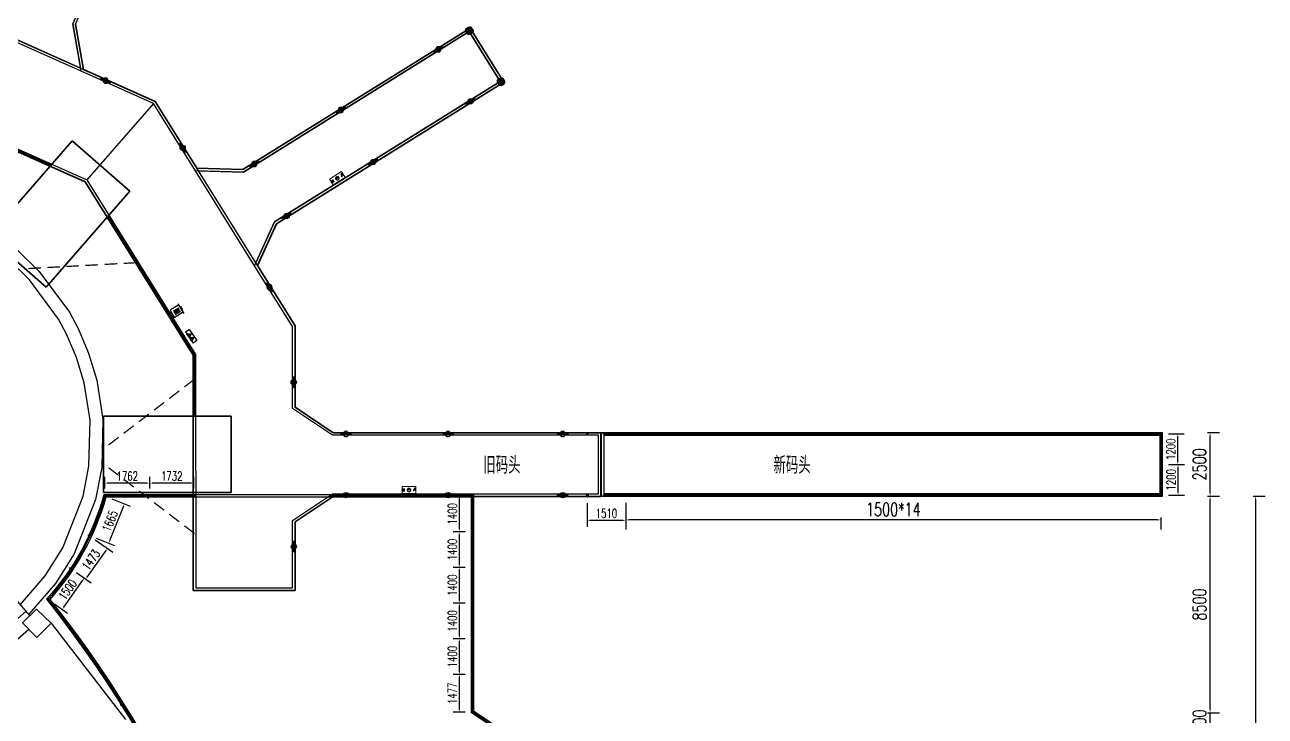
# Model space of a CAD drawing. Extents: x -89702 to 926017, y -610001 to -56924.
# Drawn here: x 506317 to 554980, y -111341 to -84223 of the extents above; entities that cross this region are included whole.
import ezdxf

# ---------------------------------------------------------------- set-up
doc = ezdxf.new("R2010")
doc.units = 0
doc.header["$LTSCALE"] = 10
doc.header["$MEASUREMENT"] = 0
doc.linetypes.add('ACAD_ISO03W100', pattern=[30, 12, -18])
doc.linetypes.add('CENTER', pattern=[2, 1.25, -0.25, 0.25, -0.25])
for name, color, linetype in [('BJ02', 2, 'Continuous'), ('BJ06', 5, 'Continuous'), ('C00-00-00', 7, 'Continuous'), ('L-TEXT文字标注', 7, 'Continuous'), ('PUB_TEXT', 7, 'Continuous'), ('W-PLASTIC_RAILINGS塑木栏杆', 6, 'Continuous'), ('W-STEEL_FRAME钢架', 3, 'Continuous'), ('码头', 7, 'Continuous')]:
    doc.layers.add(name, color=color, linetype=linetype)
for name, color, linetype, lineweight in [('护舷', 40, 'Continuous', 15), ('护角', 8, 'Continuous', 9), ('文字标注', 7, 'Continuous', 18)]:
    doc.layers.add(name, color=color, linetype=linetype, lineweight=lineweight)
doc.styles.get("Standard").update_dxf_attribs({"font": 'gbenor.shx', "bigfont": 'gbcbig.shx'})
doc.styles.add('STANDARD_T3', font='simplex.shx', dxfattribs={"width": 0.7, "bigfont": 'gbcbig.shx'})
doc.linetypes.add('245', pattern='A,1e-05,-0.05,[133,bjxx.shx,S=0.05,R=0,X=-0.05,Y=0],-0.05,0.45,[135,bjxx.shx,S=0.05,R=0,X=0,Y=0],0.45', length=1.00001)
doc.linetypes.add('60003', pattern='A,1e-05,[136,bjxx.shx,S=0.075,R=0,X=-1e-05,Y=0],0.15', length=0.15001)
doc.dimstyles.new('W&&100', dxfattribs={"dimtxt": 350, "dimasz": 100, "dimexe": 250, "dimexo": 300, "dimgap": 100, "dimtad": 1, "dimdec": 0, "dimzin": 0, "dimdsep": 46, "dimtxsty": 'STANDARD_T3', "dimcen": 0.09, "dimclrd": 1, "dimclre": 1, "dimclrt": 7, "dimazin": 2, "dimtfac": 1, "dimtdec": 0, "dimtix": 1, "dimtmove": 2, "dimatfit": 3, "dimfxl": 0, "dimtolj": 1, "dimtzin": 0, "dimarcsym": 0})
doc.dimstyles.new('W&&150', dxfattribs={"dimtxt": 525, "dimasz": 150, "dimexe": 375, "dimexo": 450, "dimgap": 150, "dimtad": 1, "dimdec": 0, "dimzin": 0, "dimdsep": 46, "dimtxsty": 'STANDARD_T3', "dimcen": 0.09, "dimclrd": 1, "dimclre": 1, "dimclrt": 7, "dimazin": 2, "dimtfac": 1, "dimtdec": 0, "dimtix": 1, "dimtmove": 2, "dimatfit": 3, "dimfxl": 0, "dimtolj": 1, "dimtzin": 0, "dimarcsym": 0})

# ---------------------------------------------------------------- blocks, each defined once
blk = doc.blocks.new('*D1820')
at = {"layer": 'Defpoints', "color": 0, "transparency": 16777216}
for p in [(550744, -100212), (552818, -100212), (550744, -102712)]:
    blk.add_point(p, dxfattribs=at)
at = {"layer": 'L-TEXT文字标注', "color": 1, "lineweight": -2, "transparency": 16777216}
for p, q in [((552718, -100212), (553193, -100212)), ((552818, -102562), (552818, -100362)), ((552718, -102712), (553193, -102712))]:
    blk.add_line(p, q, dxfattribs=at)
at = {"layer": 'L-TEXT文字标注', "color": 1, "transparency": 16777216}
for points in [[(552793, -100362), (552843, -100362), (552818, -100212)], [(552793, -102562), (552843, -102562), (552818, -102712)]]:
    blk.add_solid(points, dxfattribs=at)
at = {"layer": 'L-TEXT文字标注', "color": 7, "transparency": 16777216, "insert": (552406, -101462), "char_height": 525, "attachment_point": 5, "rotation": 90, "style": 'STANDARD_T3'}
blk.add_mtext('\\A1;2500', dxfattribs=at)
blk = doc.blocks.new('*D1828')
at = {"layer": 'Defpoints', "color": 0, "transparency": 16777216}
for p in [(523947, -111211), (552818, -111211), (550945, -112211)]:
    blk.add_point(p, dxfattribs=at)
at = {"layer": 'L-TEXT文字标注', "color": 1, "lineweight": -2, "transparency": 16777216}
for p, q in [((552818, -111061), (552818, -110911)), ((552718, -111211), (553193, -111211)), ((552818, -112211), (552818, -111211)), ((552718, -112211), (553193, -112211)), ((552818, -112361), (552818, -112511))]:
    blk.add_line(p, q, dxfattribs=at)
at = {"layer": 'L-TEXT文字标注', "color": 1, "transparency": 16777216}
for points in [[(552793, -111061), (552843, -111061), (552818, -111211)], [(552793, -112361), (552843, -112361), (552818, -112211)]]:
    blk.add_solid(points, dxfattribs=at)
at = {"layer": 'L-TEXT文字标注', "color": 7, "transparency": 16777216, "insert": (552406, -111711), "char_height": 525, "attachment_point": 5, "rotation": 90, "style": 'STANDARD_T3'}
blk.add_mtext('\\A1;1000', dxfattribs=at)
blk = doc.blocks.new('*D1819')
at = {"layer": 'Defpoints', "color": 0, "transparency": 16777216}
for p in [(523947, -102712), (552818, -102712), (523947, -111211)]:
    blk.add_point(p, dxfattribs=at)
at = {"layer": 'L-TEXT文字标注', "color": 1, "lineweight": -2, "transparency": 16777216}
for p, q in [((552718, -102712), (553193, -102712)), ((552818, -111061), (552818, -102862)), ((552718, -111211), (553193, -111211))]:
    blk.add_line(p, q, dxfattribs=at)
at = {"layer": 'L-TEXT文字标注', "color": 1, "transparency": 16777216}
for points in [[(552793, -102862), (552843, -102862), (552818, -102712)], [(552793, -111061), (552843, -111061), (552818, -111211)]]:
    blk.add_solid(points, dxfattribs=at)
at = {"layer": 'L-TEXT文字标注', "color": 7, "transparency": 16777216, "insert": (552406, -106961), "char_height": 525, "attachment_point": 5, "rotation": 90, "style": 'STANDARD_T3'}
blk.add_mtext('\\A1;8500', dxfattribs=at)
blk = doc.blocks.new('*D1813')
at = {"layer": 'Defpoints', "color": 0, "transparency": 16777216}
for p in [(553318, -102712), (553318, -130711), (554605, -130711)]:
    blk.add_point(p, dxfattribs=at)
at = {"layer": 'L-TEXT文字标注', "color": 1, "lineweight": -2, "transparency": 16777216}
for p, q in [((554505, -102712), (554980, -102712)), ((554605, -102862), (554605, -130561)), ((554505, -130711), (554980, -130711))]:
    blk.add_line(p, q, dxfattribs=at)
at = {"layer": 'L-TEXT文字标注', "color": 1, "transparency": 16777216}
for points in [[(554580, -102862), (554630, -102862), (554605, -102712)], [(554580, -130561), (554630, -130561), (554605, -130711)]]:
    blk.add_solid(points, dxfattribs=at)
at = {"layer": 'L-TEXT文字标注', "color": 7, "transparency": 16777216, "insert": (554192, -116711), "char_height": 525, "attachment_point": 5, "rotation": 90, "style": 'STANDARD_T3'}
blk.add_mtext('\\A1;28000', dxfattribs=at)
blk = doc.blocks.new('*U1964')
at = {"layer": 'W-PLASTIC_RAILINGS塑木栏杆'}
blk.add_circle((0, 0), 25, dxfattribs=at)
blk = doc.blocks.new('*U1965')
at = {"layer": 'W-PLASTIC_RAILINGS塑木栏杆', "color": 0, "linetype": 'ByBlock', "lineweight": -2, "transparency": 16777216}
for p in [(0, 0), (1500, 0), (3000, 0), (4500, 0), (6000, 0), (7500, 0), (9000, 0), (10500, 0), (12000, 0), (13500, 0), (15000, 0), (16500, 0), (18000, 0), (19500, 0), (21000, 0), (22500, 0)]:
    blk.add_blockref('*U1964', p, dxfattribs=at)
blk = doc.blocks.new('*U1967')
at = {"layer": 'W-PLASTIC_RAILINGS塑木栏杆'}
blk.add_circle((0, 0), 25, dxfattribs=at)
blk = doc.blocks.new('*U1966')
at = {"layer": 'W-PLASTIC_RAILINGS塑木栏杆', "color": 0, "linetype": 'ByBlock', "lineweight": -2, "transparency": 16777216}
for p in [(0, 0), (1500, 0), (3000, 0), (4500, 0), (6000, 0), (7500, 0), (9000, 0), (10500, 0), (12000, 0), (13500, 0), (15000, 0), (16500, 0), (18000, 0), (19500, 0), (21000, 0), (22500, 0)]:
    blk.add_blockref('*U1967', p, dxfattribs=at)
blk = doc.blocks.new('*U1976')
at = {"layer": 'W-PLASTIC_RAILINGS塑木栏杆'}
blk.add_circle((0, 0), 25, dxfattribs=at)
blk = doc.blocks.new('*U1977')
at = {"layer": 'W-PLASTIC_RAILINGS塑木栏杆', "color": 0, "linetype": 'ByBlock', "lineweight": -2, "transparency": 16777216}
for p, rotation in [((507564, -107190), 127.1734758277843), ((508452, -108399), 125.3447273827538), ((509300, -109636), 123.5159789377235), ((510108, -110900), 121.6872304926932), ((510875, -112189), 119.8584820476627), ((511601, -113501), 118.0297336026324), ((512285, -114836), 116.2009851576024), ((512925, -116192), 114.3722367125723), ((513523, -117568), 112.5434882675418), ((514075, -118963), 110.7147398225113), ((514584, -120374), 108.8859913774808), ((515046, -121801), 107.0572429324505), ((515463, -123242), 105.2284944874203), ((515834, -124695), 103.3997460423904), ((516158, -126159), 101.5709975973603), ((516436, -127633), 99.7422491523302), ((516666, -129116), 97.91350070730006), ((516849, -130604), 96.08475226226976)]:
    blk.add_blockref('*U1976', p, dxfattribs=dict(at, rotation=rotation))
blk = doc.blocks.new('*D2131')
at = {"layer": 'Defpoints', "color": 0, "transparency": 16777216}
for p in [(523368, -109704), (523890, -109704), (523887, -111181)]:
    blk.add_point(p, dxfattribs=at)
at = {"layer": '文字标注', "color": 1, "lineweight": -2, "transparency": 16777216}
for p, q in [((523590, -109704), (523118, -109704)), ((523368, -111081), (523368, -109804)), ((523587, -111181), (523118, -111181))]:
    blk.add_line(p, q, dxfattribs=at)
at = {"layer": '文字标注', "color": 1, "transparency": 16777216}
for points in [[(523351, -109804), (523385, -109804), (523368, -109704)], [(523351, -111081), (523385, -111081), (523368, -111181)]]:
    blk.add_solid(points, dxfattribs=at)
at = {"layer": '文字标注', "color": 7, "transparency": 16777216, "insert": (523093, -110443), "char_height": 350, "attachment_point": 5, "rotation": 90, "style": 'STANDARD_T3'}
blk.add_mtext('\\A1;1477', dxfattribs=at)
blk = doc.blocks.new('*D2132')
at = {"layer": 'Defpoints', "color": 0, "transparency": 16777216}
for p in [(523368, -108304), (523890, -108304), (523890, -109704)]:
    blk.add_point(p, dxfattribs=at)
at = {"layer": '文字标注', "color": 1, "lineweight": -2, "transparency": 16777216}
for p, q in [((523590, -108304), (523118, -108304)), ((523368, -109604), (523368, -108404)), ((523590, -109704), (523118, -109704))]:
    blk.add_line(p, q, dxfattribs=at)
at = {"layer": '文字标注', "color": 1, "transparency": 16777216}
for points in [[(523351, -108404), (523385, -108404), (523368, -108304)], [(523351, -109604), (523385, -109604), (523368, -109704)]]:
    blk.add_solid(points, dxfattribs=at)
at = {"layer": '文字标注', "color": 7, "transparency": 16777216, "insert": (523093, -109004), "char_height": 350, "attachment_point": 5, "rotation": 90, "style": 'STANDARD_T3'}
blk.add_mtext('\\A1;1400', dxfattribs=at)
blk = doc.blocks.new('*D2133')
at = {"layer": 'Defpoints', "color": 0, "transparency": 16777216}
for p in [(523368, -106904), (523890, -106904), (523890, -108304)]:
    blk.add_point(p, dxfattribs=at)
at = {"layer": '文字标注', "color": 1, "lineweight": -2, "transparency": 16777216}
for p, q in [((523590, -106904), (523118, -106904)), ((523368, -108204), (523368, -107004)), ((523590, -108304), (523118, -108304))]:
    blk.add_line(p, q, dxfattribs=at)
at = {"layer": '文字标注', "color": 1, "transparency": 16777216}
for points in [[(523351, -107004), (523385, -107004), (523368, -106904)], [(523351, -108204), (523385, -108204), (523368, -108304)]]:
    blk.add_solid(points, dxfattribs=at)
at = {"layer": '文字标注', "color": 7, "transparency": 16777216, "insert": (523093, -107604), "char_height": 350, "attachment_point": 5, "rotation": 90, "style": 'STANDARD_T3'}
blk.add_mtext('\\A1;1400', dxfattribs=at)
blk = doc.blocks.new('*D2134')
at = {"layer": 'Defpoints', "color": 0, "transparency": 16777216}
for p in [(523368, -105504), (523890, -105504), (523890, -106904)]:
    blk.add_point(p, dxfattribs=at)
at = {"layer": '文字标注', "color": 1, "lineweight": -2, "transparency": 16777216}
for p, q in [((523590, -105504), (523118, -105504)), ((523368, -106804), (523368, -105604)), ((523590, -106904), (523118, -106904))]:
    blk.add_line(p, q, dxfattribs=at)
at = {"layer": '文字标注', "color": 1, "transparency": 16777216}
for points in [[(523351, -105604), (523385, -105604), (523368, -105504)], [(523351, -106804), (523385, -106804), (523368, -106904)]]:
    blk.add_solid(points, dxfattribs=at)
at = {"layer": '文字标注', "color": 7, "transparency": 16777216, "insert": (523093, -106204), "char_height": 350, "attachment_point": 5, "rotation": 90, "style": 'STANDARD_T3'}
blk.add_mtext('\\A1;1400', dxfattribs=at)
blk = doc.blocks.new('*D2135')
at = {"layer": 'Defpoints', "color": 0, "transparency": 16777216}
for p in [(523368, -104104), (523890, -104104), (523890, -105504)]:
    blk.add_point(p, dxfattribs=at)
at = {"layer": '文字标注', "color": 1, "lineweight": -2, "transparency": 16777216}
for p, q in [((523590, -104104), (523118, -104104)), ((523368, -105404), (523368, -104204)), ((523590, -105504), (523118, -105504))]:
    blk.add_line(p, q, dxfattribs=at)
at = {"layer": '文字标注', "color": 1, "transparency": 16777216}
for points in [[(523351, -104204), (523385, -104204), (523368, -104104)], [(523351, -105404), (523385, -105404), (523368, -105504)]]:
    blk.add_solid(points, dxfattribs=at)
at = {"layer": '文字标注', "color": 7, "transparency": 16777216, "insert": (523093, -104804), "char_height": 350, "attachment_point": 5, "rotation": 90, "style": 'STANDARD_T3'}
blk.add_mtext('\\A1;1400', dxfattribs=at)
blk = doc.blocks.new('*D2136')
at = {"layer": 'Defpoints', "color": 0, "transparency": 16777216}
for p in [(523368, -102705), (523887, -102705), (523890, -104104)]:
    blk.add_point(p, dxfattribs=at)
at = {"layer": '文字标注', "color": 1, "lineweight": -2, "transparency": 16777216}
for p, q in [((523587, -102705), (523118, -102705)), ((523368, -104004), (523368, -102805)), ((523590, -104104), (523118, -104104))]:
    blk.add_line(p, q, dxfattribs=at)
at = {"layer": '文字标注', "color": 1, "transparency": 16777216}
for points in [[(523351, -102805), (523385, -102805), (523368, -102705)], [(523351, -104004), (523385, -104004), (523368, -104104)]]:
    blk.add_solid(points, dxfattribs=at)
at = {"layer": '文字标注', "color": 7, "transparency": 16777216, "insert": (523093, -103404), "char_height": 350, "attachment_point": 5, "rotation": 90, "style": 'STANDARD_T3'}
blk.add_mtext('\\A1;1400', dxfattribs=at)
blk = doc.blocks.new('*D2137')
at = {"layer": 'Defpoints', "color": 0, "transparency": 16777216}
for p in [(511218, -102199), (511218, -102705), (512949, -102705)]:
    blk.add_point(p, dxfattribs=at)
at = {"layer": '文字标注', "color": 1, "lineweight": -2, "transparency": 16777216}
for p, q in [((511218, -102405), (511218, -101949)), ((512949, -102405), (512949, -101949)), ((512849, -102199), (511318, -102199))]:
    blk.add_line(p, q, dxfattribs=at)
at = {"layer": '文字标注', "color": 1, "transparency": 16777216}
for points in [[(511318, -102183), (511318, -102216), (511218, -102199)], [(512849, -102183), (512849, -102216), (512949, -102199)]]:
    blk.add_solid(points, dxfattribs=at)
at = {"layer": '文字标注', "color": 7, "transparency": 16777216, "insert": (512083, -101924), "char_height": 350, "attachment_point": 5, "style": 'STANDARD_T3'}
blk.add_mtext('\\A1;1732', dxfattribs=at)
blk = doc.blocks.new('*D2138')
at = {"layer": 'Defpoints', "color": 0, "transparency": 16777216}
for p in [(509455, -102199), (509455, -102705), (511218, -102705)]:
    blk.add_point(p, dxfattribs=at)
at = {"layer": '文字标注', "color": 1, "lineweight": -2, "transparency": 16777216}
for p, q in [((509455, -102405), (509455, -101949)), ((511218, -102405), (511218, -101949)), ((511118, -102199), (509555, -102199))]:
    blk.add_line(p, q, dxfattribs=at)
at = {"layer": '文字标注', "color": 1, "transparency": 16777216}
for points in [[(509555, -102183), (509555, -102216), (509455, -102199)], [(511118, -102183), (511118, -102216), (511218, -102199)]]:
    blk.add_solid(points, dxfattribs=at)
at = {"layer": '文字标注', "color": 7, "transparency": 16777216, "insert": (510337, -101924), "char_height": 350, "attachment_point": 5, "style": 'STANDARD_T3'}
blk.add_mtext('\\A1;1762', dxfattribs=at)
blk = doc.blocks.new('*D2139')
at = {"layer": 'Defpoints', "color": 0, "transparency": 16777216}
for p in [(509455, -102705), (508839, -104251), (509606, -104557)]:
    blk.add_point(p, dxfattribs=at)
at = {"layer": '文字标注', "color": 1, "lineweight": -2, "transparency": 16777216}
for p, q in [((510186, -103103), (509644, -104465)), ((509734, -102816), (510455, -103103)), ((509118, -104363), (509839, -104650))]:
    blk.add_line(p, q, dxfattribs=at)
at = {"layer": '文字标注', "color": 1, "transparency": 16777216}
for points in [[(510171, -103097), (510202, -103110), (510223, -103011)], [(509628, -104458), (509659, -104471), (509606, -104557)]]:
    blk.add_solid(points, dxfattribs=at)
at = {"layer": '文字标注', "color": 7, "transparency": 16777216, "insert": (509659, -103682), "char_height": 350, "attachment_point": 5, "rotation": 68.2667, "style": 'STANDARD_T3'}
blk.add_mtext('\\A1;1665', dxfattribs=at)
blk = doc.blocks.new('*D2140')
at = {"layer": 'Defpoints', "color": 0, "transparency": 16777216}
for p in [(508102, -105535), (508654, -105927), (507233, -106757)]:
    blk.add_point(p, dxfattribs=at)
at = {"layer": '文字标注', "color": 1, "lineweight": -2, "transparency": 16777216}
for p, q in [((507842, -107068), (508596, -106009)), ((508346, -105709), (508857, -106072)), ((507477, -106931), (507988, -107295))]:
    blk.add_line(p, q, dxfattribs=at)
at = {"layer": '文字标注', "color": 1, "transparency": 16777216}
for points in [[(508582, -105999), (508609, -106018), (508654, -105927)], [(507829, -107058), (507856, -107078), (507784, -107150)]]:
    blk.add_solid(points, dxfattribs=at)
at = {"layer": '文字标注', "color": 7, "transparency": 16777216, "insert": (507995, -106379), "char_height": 350, "attachment_point": 5, "rotation": 54.5841, "style": 'STANDARD_T3'}
blk.add_mtext('\\A1;1500', dxfattribs=at)
blk = doc.blocks.new('*D2141')
at = {"layer": 'Defpoints', "color": 0, "transparency": 16777216}
for p in [(508839, -104251), (509564, -104767), (508102, -105535)]:
    blk.add_point(p, dxfattribs=at)
at = {"layer": '文字标注', "color": 1, "lineweight": -2, "transparency": 16777216}
for p, q in [((509083, -104425), (509767, -104912)), ((508768, -105886), (509506, -104848)), ((508346, -105709), (508914, -106112))]:
    blk.add_line(p, q, dxfattribs=at)
at = {"layer": '文字标注', "color": 1, "transparency": 16777216}
for points in [[(509492, -104839), (509519, -104858), (509564, -104767)], [(508754, -105876), (508782, -105895), (508710, -105967)]]:
    blk.add_solid(points, dxfattribs=at)
at = {"layer": '文字标注', "color": 7, "transparency": 16777216, "insert": (508913, -105208), "char_height": 350, "attachment_point": 5, "rotation": 54.5841, "style": 'STANDARD_T3'}
blk.add_mtext('\\A1;1473', dxfattribs=at)
blk = doc.blocks.new('*D2149')
at = {"layer": 'Defpoints', "color": 0, "transparency": 16777216}
for p in [(529890, -102669), (550890, -102669), (529890, -103642)]:
    blk.add_point(p, dxfattribs=at)
at = {"layer": 'L-TEXT文字标注', "color": 1, "lineweight": -2, "transparency": 16777216}
for p, q in [((529890, -103542), (529890, -104017)), ((550740, -103642), (530040, -103642)), ((550890, -103542), (550890, -104017))]:
    blk.add_line(p, q, dxfattribs=at)
at = {"layer": 'L-TEXT文字标注', "color": 1, "transparency": 16777216}
for points in [[(530040, -103617), (530040, -103667), (529890, -103642)], [(550740, -103617), (550740, -103667), (550890, -103642)]]:
    blk.add_solid(points, dxfattribs=at)
at = {"layer": 'L-TEXT文字标注', "color": 7, "transparency": 16777216, "insert": (540390, -103230), "char_height": 525, "attachment_point": 5, "style": 'STANDARD_T3'}
blk.add_mtext('\\A1;1500*14', dxfattribs=at)
blk = doc.blocks.new('*D2150')
at = {"layer": 'Defpoints', "color": 0, "transparency": 16777216}
for p in [(529890, -102669), (528380, -102688), (528380, -103661)]:
    blk.add_point(p, dxfattribs=at)
at = {"layer": '文字标注', "color": 1, "lineweight": -2, "transparency": 16777216}
for p, q in [((528380, -102988), (528380, -103911)), ((529890, -102969), (529890, -103911)), ((529790, -103661), (528480, -103661))]:
    blk.add_line(p, q, dxfattribs=at)
at = {"layer": '文字标注', "color": 1, "transparency": 16777216}
for points in [[(528480, -103645), (528480, -103678), (528380, -103661)], [(529790, -103645), (529790, -103678), (529890, -103661)]]:
    blk.add_solid(points, dxfattribs=at)
at = {"layer": '文字标注', "color": 7, "transparency": 16777216, "insert": (529135, -103386), "char_height": 350, "attachment_point": 5, "style": 'STANDARD_T3'}
blk.add_mtext('\\A1;1510', dxfattribs=at)
blk = doc.blocks.new('*D2151')
at = {"layer": 'Defpoints', "color": 0, "transparency": 16777216}
for p in [(550890, -101469), (551563, -101469), (550890, -102669)]:
    blk.add_point(p, dxfattribs=at)
at = {"layer": '文字标注', "color": 1, "lineweight": -2, "transparency": 16777216}
for p, q in [((551190, -101469), (551813, -101469)), ((551563, -102569), (551563, -101569)), ((551190, -102669), (551813, -102669))]:
    blk.add_line(p, q, dxfattribs=at)
at = {"layer": '文字标注', "color": 1, "transparency": 16777216}
for points in [[(551547, -101569), (551580, -101569), (551563, -101469)], [(551547, -102569), (551580, -102569), (551563, -102669)]]:
    blk.add_solid(points, dxfattribs=at)
at = {"layer": '文字标注', "color": 7, "transparency": 16777216, "insert": (551288, -102069), "char_height": 350, "attachment_point": 5, "rotation": 90, "style": 'STANDARD_T3'}
blk.add_mtext('\\A1;1200', dxfattribs=at)
blk = doc.blocks.new('*D2152')
at = {"layer": 'Defpoints', "color": 0, "transparency": 16777216}
for p in [(550890, -100270), (551553, -100270), (550890, -101469)]:
    blk.add_point(p, dxfattribs=at)
at = {"layer": '文字标注', "color": 1, "lineweight": -2, "transparency": 16777216}
for p, q in [((551190, -100270), (551803, -100270)), ((551553, -101369), (551553, -100370)), ((551190, -101469), (551803, -101469))]:
    blk.add_line(p, q, dxfattribs=at)
at = {"layer": '文字标注', "color": 1, "transparency": 16777216}
for points in [[(551537, -100370), (551570, -100370), (551553, -100270)], [(551537, -101369), (551570, -101369), (551553, -101469)]]:
    blk.add_solid(points, dxfattribs=at)
at = {"layer": '文字标注', "color": 7, "transparency": 16777216, "insert": (551278, -100870), "char_height": 350, "attachment_point": 5, "rotation": 90, "style": 'STANDARD_T3'}
blk.add_mtext('\\A1;1200', dxfattribs=at)
blk = doc.blocks.new('A$C73584264')
at = {"color": 1}
for p, q in [((0, 102), (398, 144)), ((0, 102), (4, 62)), ((2, 82), (400, 124)), ((4, 62), (402, 104)), ((398, 144), (402, 104))]:
    blk.add_line(p, q, dxfattribs=at)
blk.add_circle((201, 103), 103, dxfattribs=at)
blk = doc.blocks.new('A$C6B315A5C')
at = {"layer": 'C00-00-00'}
h = blk.add_hatch(color=256, dxfattribs=at)
h.dxf.hatch_style = 2
h.paths.add_polyline_path([(0, 0), (13, 15), (0, 288)])
h = blk.add_hatch(color=256, dxfattribs=at)
h.dxf.hatch_style = 2
h.paths.add_polyline_path([(13, 15), (0, 288), (13, 275)])
h = blk.add_hatch(color=256, dxfattribs=at)
h.dxf.hatch_style = 2
h.paths.add_polyline_path([(0, 288), (13, 275), (552, 288)])
h = blk.add_hatch(color=256, dxfattribs=at)
h.dxf.hatch_style = 2
h.paths.add_polyline_path([(561, 0), (546, 15), (0, 0)])
h = blk.add_hatch(color=256, dxfattribs=at)
h.dxf.hatch_style = 2
h.paths.add_polyline_path([(546, 15), (0, 0), (13, 15)])
h = blk.add_hatch(color=256, dxfattribs=at)
h.dxf.hatch_style = 2
h.paths.add_polyline_path([(13, 275), (552, 288), (552, 275)])
h = blk.add_hatch(color=256, dxfattribs=at)
h.dxf.hatch_style = 2
h.paths.add_polyline_path([(337, 133), (222, 144), (339, 144)])
h = blk.add_hatch(color=256, dxfattribs=at)
h.dxf.hatch_style = 2
h.paths.add_polyline_path([(337, 133), (222, 133), (222, 144)])
h = blk.add_hatch(color=256, dxfattribs=at)
h.dxf.hatch_style = 2
h.paths.add_polyline_path([(334, 123), (222, 133), (337, 133)])
h = blk.add_hatch(color=256, dxfattribs=at)
h.dxf.hatch_style = 2
h.paths.add_polyline_path([(334, 123), (226, 123), (222, 133)])
h = blk.add_hatch(color=256, dxfattribs=at)
h.dxf.hatch_style = 2
h.paths.add_polyline_path([(330, 114), (226, 123), (334, 123)])
h = blk.add_hatch(color=256, dxfattribs=at)
h.dxf.hatch_style = 2
h.paths.add_polyline_path([(330, 114), (231, 114), (226, 123)])
h = blk.add_hatch(color=256, dxfattribs=at)
h.dxf.hatch_style = 2
h.paths.add_polyline_path([(324, 106), (231, 114), (330, 114)])
h = blk.add_hatch(color=256, dxfattribs=at)
h.dxf.hatch_style = 2
h.paths.add_polyline_path([(324, 106), (237, 106), (231, 114)])
h = blk.add_hatch(color=256, dxfattribs=at)
h.dxf.hatch_style = 2
h.paths.add_polyline_path([(315, 97), (237, 106), (324, 106)])
h = blk.add_hatch(color=256, dxfattribs=at)
h.dxf.hatch_style = 2
h.paths.add_polyline_path([(315, 97), (246, 97), (237, 106)])
h = blk.add_hatch(color=256, dxfattribs=at)
h.dxf.hatch_style = 2
h.paths.add_polyline_path([(305, 93), (246, 97), (315, 97)])
h = blk.add_hatch(color=256, dxfattribs=at)
h.dxf.hatch_style = 2
h.paths.add_polyline_path([(305, 93), (254, 93), (246, 97)])
h = blk.add_hatch(color=256, dxfattribs=at)
h.dxf.hatch_style = 2
h.paths.add_polyline_path([(296, 89), (254, 93), (305, 93)])
h = blk.add_hatch(color=256, dxfattribs=at)
h.dxf.hatch_style = 2
h.paths.add_polyline_path([(296, 89), (265, 89), (254, 93)])
h = blk.add_hatch(color=256, dxfattribs=at)
h.dxf.hatch_style = 2
h.paths.add_polyline_path([(286, 87), (265, 89), (296, 89)])
h = blk.add_hatch(color=256, dxfattribs=at)
h.dxf.hatch_style = 2
h.paths.add_polyline_path([(286, 87), (275, 87), (265, 89)])
h = blk.add_hatch(color=256, dxfattribs=at)
h.dxf.hatch_style = 2
h.paths.add_polyline_path([(561, 282), (546, 282), (561, 0)])
h = blk.add_hatch(color=256, dxfattribs=at)
h.dxf.hatch_style = 2
h.paths.add_polyline_path([(546, 282), (561, 0), (546, 15)])
h = blk.add_hatch(color=256, dxfattribs=at)
h.dxf.hatch_style = 2
h.paths.add_polyline_path([(554, 8), (552, 7), (551, 8), (552, 10)])
at = {"layer": 'C00-00-00', "lineweight": 0}
for points in [[(552, 282), (552, 8), (6, 8), (6, 282)], [(491, 169), (487, 174), (483, 169)], [(491, 131), (487, 135), (483, 131)], [(512, 146), (523, 129), (544, 135), (544, 157), (523, 163), (512, 146), (525, 129), (542, 135), (542, 157), (525, 161)]]:
    blk.add_lwpolyline(points, close=True, dxfattribs=at)
for points in [[(6, 138), (6, 152)], [(19, 152), (6, 152)], [(19, 138), (6, 138)], [(8, 133), (8, 155)], [(21, 155), (8, 155)], [(21, 133), (8, 133)], [(19, 133), (19, 155)], [(28, 159), (21, 159), (21, 129)], [(28, 150), (21, 150)], [(28, 138), (21, 138)], [(21, 129), (28, 129)], [(25, 150), (28, 157)], [(25, 138), (25, 150)], [(28, 131), (25, 138)], [(32, 133), (28, 133)], [(30, 159), (38, 152)], [(38, 129), (32, 133)], [(53, 70), (32, 76), (32, 80), (83, 80)], [(74, 148), (57, 152), (40, 150)], [(40, 127), (40, 116)], [(72, 119), (40, 119)], [(47, 114), (40, 116)], [(72, 116), (40, 116)], [(72, 116), (68, 114), (47, 114)], [(47, 114), (47, 106)], [(47, 106), (51, 106)], [(49, 106), (49, 97), (66, 97)], [(66, 106), (49, 106)], [(49, 93), (49, 91)], [(66, 93), (49, 93)], [(49, 91), (51, 89), (64, 89)], [(53, 66), (49, 80)], [(51, 106), (51, 114)], [(51, 97), (51, 93)], [(53, 110), (61, 110)], [(53, 89), (53, 93)], [(53, 80), (53, 89)], [(55, 68), (59, 68)], [(59, 89), (59, 93)], [(59, 66), (64, 80)], [(61, 106), (61, 114)], [(61, 80), (61, 89)], [(61, 70), (83, 76), (83, 80)], [(64, 106), (68, 106)], [(64, 97), (64, 93)], [(66, 93), (66, 91), (64, 89)], [(66, 97), (66, 106)], [(68, 114), (68, 106)], [(83, 133), (74, 127), (72, 116)], [(74, 150), (83, 159)], [(83, 159), (83, 165)], [(83, 165), (102, 165)], [(83, 135), (95, 144), (102, 159)], [(85, 195), (85, 191)], [(85, 188), (85, 191)], [(85, 186), (85, 182)], [(85, 180), (85, 182)], [(85, 178), (85, 174)], [(85, 171), (85, 167)], [(85, 165), (85, 167)], [(87, 195), (87, 165)], [(87, 195), (87, 191)], [(87, 188), (87, 191)], [(87, 186), (87, 182)], [(87, 180), (87, 182)], [(87, 178), (87, 174)], [(87, 171), (87, 167)], [(87, 165), (87, 167)], [(89, 195), (89, 191)], [(89, 188), (89, 191)], [(89, 186), (89, 182)], [(89, 180), (89, 182)], [(89, 178), (89, 174)], [(89, 171), (89, 167)], [(89, 165), (89, 167)], [(91, 195), (91, 165)], [(91, 195), (91, 191)], [(91, 188), (91, 191)], [(91, 186), (91, 182)], [(91, 180), (91, 182)], [(91, 178), (91, 174)], [(91, 171), (91, 167)], [(91, 165), (91, 167)], [(93, 195), (93, 191)], [(93, 188), (93, 191)], [(93, 186), (93, 182)], [(93, 180), (93, 182)], [(93, 178), (93, 174)], [(93, 171), (93, 167)], [(93, 165), (93, 167)], [(95, 195), (95, 165)], [(95, 195), (95, 191)], [(95, 188), (95, 191)], [(95, 186), (95, 182)], [(95, 180), (95, 182)], [(95, 178), (95, 174)], [(95, 171), (95, 167)], [(95, 165), (95, 167)], [(97, 195), (97, 191)], [(97, 188), (97, 191)], [(97, 186), (97, 182)], [(97, 180), (97, 182)], [(97, 178), (97, 174)], [(97, 171), (97, 167)], [(97, 165), (97, 167)], [(99, 195), (99, 165)], [(99, 195), (99, 191)], [(99, 188), (99, 191)], [(99, 186), (99, 182)], [(99, 180), (99, 182)], [(99, 178), (99, 174)], [(99, 171), (99, 167)], [(99, 165), (99, 167)], [(102, 195), (102, 191)], [(102, 188), (102, 191)], [(102, 186), (102, 182)], [(102, 180), (102, 182)], [(102, 178), (102, 174)], [(102, 171), (102, 167)], [(102, 165), (102, 167)], [(102, 159), (102, 165)], [(216, 144), (193, 144)], [(224, 176), (203, 188)], [(224, 112), (203, 102)], [(339, 144), (222, 144)], [(248, 201), (237, 220)], [(248, 89), (237, 70)], [(279, 210), (279, 233)], [(279, 80), (279, 57)], [(311, 201), (324, 220)], [(311, 89), (324, 70)], [(334, 176), (356, 188)], [(334, 112), (356, 102)], [(345, 144), (368, 144)], [(552, 142), (552, 191), (461, 191), (461, 99), (552, 99), (552, 140)], [(483, 169), (491, 169)], [(483, 159), (487, 155), (491, 159)], [(483, 159), (491, 159)], [(483, 157), (491, 157)], [(483, 131), (491, 131)], [(483, 119), (487, 114), (491, 119)], [(483, 119), (491, 119)], [(483, 119), (491, 119)], [(489, 169), (485, 169)], [(485, 159), (489, 159)], [(489, 131), (485, 131)], [(485, 119), (489, 119)], [(544, 146), (550, 142), (552, 142), (555, 144), (561, 148), (567, 150)], [(544, 144), (550, 140), (555, 140), (557, 144), (563, 148), (567, 150)], [(567, 150), (569, 150), (567, 150), (569, 152)], [(569, 150), (567, 150), (569, 148)]]:
    blk.add_lwpolyline(points, dxfattribs=at)
blk.add_circle((279, 144), 57.3, dxfattribs=at)
blk = doc.blocks.new('护角')
at = {"layer": '护角', "linetype": 'Continuous', "lineweight": 0}
h = blk.add_hatch(dxfattribs=at)
h.set_pattern_fill('ANGLE', color=40, scale=5, angle=45)
h.set_pattern_definition([(45, (0, 0), (-24.6957, 24.6957), [25.4, -9.525]), (135, (0, 0), (-24.6957, -24.6957), [25.4, -9.525])])
h.paths.add_polyline_path([(229, 177, 0.414214), (177, 229), (0, 229), (0, 100, 0.414214), (100, 0), (229, 0)])
h.paths.add_polyline_path([(177, 280), (67, 280), (0, 229), (177, 229)])
h.paths.add_polyline_path([(177, 280), (177, 229, -0.414214), (229, 177), (280, 177, 0.414214)])
h.paths.add_polyline_path([(280, 177), (229, 177), (229, 0), (280, 65)])
at = {"layer": '护角', "color": 40, "linetype": 'Continuous', "lineweight": 0}
for p, q in [((0, 229), (67, 280)), ((0, 229), (0, 100)), ((177, 229), (0, 229)), ((67, 280), (177, 280)), ((100, 0), (229, 0)), ((177, 229), (177, 280)), ((229, 177), (229, 0)), ((229, 177), (280, 177)), ((229, 0), (280, 65)), ((280, 177), (280, 65))]:
    blk.add_line(p, q, dxfattribs=at)
at = {"layer": '护角', "color": 1, "linetype": 'CENTER', "ltscale": 0.2}
for p, q in [((224, 229), (235, 229)), ((229, 224), (229, 235))]:
    blk.add_line(p, q, dxfattribs=at)
at = {"layer": '护角', "color": 40, "linetype": 'Continuous', "lineweight": 0}
for centre, radius, start, end in [((100, 100), 100, 180, 270), ((177, 177), 103, 0, 90), ((177, 177), 52.2, 0, 90)]:
    blk.add_arc(centre, radius, start, end, dxfattribs=at)
blk = doc.blocks.new('A$C1E657954')
at = {"layer": 'C00-00-00', "color": 6, "lineweight": 25}
for points in [[(0, 400), (457, 400)], [(63, 400), (63, 32)], [(66, 32), (70, 17), (80, 4), (97, 0)], [(150, 400), (150, 434), (307, 434), (307, 400)], [(155, 330), (155, 91)], [(207, 330), (207, 91)], [(260, 330), (260, 91)], [(315, 330), (315, 91)], [(362, 0), (377, 4), (389, 17), (394, 32)], [(394, 400), (394, 32)], [(97, 0), (362, 0)]]:
    blk.add_lwpolyline(points, dxfattribs=at)
blk = doc.blocks.new('A$C33DE1FC6')
at = {"layer": 'C00-00-00'}
h = blk.add_hatch(color=256, dxfattribs=at)
h.dxf.hatch_style = 2
h.paths.add_polyline_path([(178, 19), (91, 169), (265, 169)])
h = blk.add_hatch(color=256, dxfattribs=at)
h.dxf.hatch_style = 2
h.paths.add_polyline_path([(353, 19), (265, 169), (440, 169)])
at = {"layer": 'C00-00-00', "lineweight": 25}
for p, q in [((0, 2), (529, 0)), ((2, 171), (529, 169))]:
    blk.add_line(p, q, dxfattribs=at)
for points in [[(2, 171), (0, 2)], [(529, 0), (529, 169)]]:
    blk.add_lwpolyline(points, dxfattribs=at)
for points in [[(178, 19), (265, 169), (91, 169)], [(353, 19), (440, 169), (265, 169)]]:
    blk.add_lwpolyline(points, close=True, dxfattribs=at)
blk = doc.blocks.new('A$Cfdf82907')
at = {"color": 3, "lineweight": 35}
for p, q in [((29929, 34872), (29171, 26903)), ((33329, 28377), (34917, 29230)), ((33037, 25303), (33329, 28377)), ((29171, 26903), (24076, 20727)), ((31072, 22921), (33037, 25303)), ((31593, 21195), (31072, 22921)), ((39692, 14513), (31593, 21195)), ((24076, 20727), (15325, 17788)), ((26434, 17300), (28208, 19450)), ((28208, 19450), (30002, 19267)), ((30002, 19267), (38101, 12585)), ((15325, 17788), (16599, 13996)), ((23412, 16285), (26434, 17300)), ((22942, 14545), (23412, 16285)), ((16599, 13996), (19147, 14852)), ((19147, 14852), (20572, 13749)), ((26285, 4591), (22942, 14545)), ((38101, 12585), (39692, 14513)), ((20572, 13749), (23915, 3795)), ((23915, 3795), (26285, 4591))]:
    blk.add_line(p, q, dxfattribs=at)
at = {"color": 4}
for p, q in [((33235, 28440), (33651, 32813)), ((32940, 25343), (29268, 26863)), ((32940, 25343), (29268, 26863)), ((28165, 19555), (30961, 22944)), ((38126, 12793), (38087, 12857))]:
    blk.add_line(p, q, dxfattribs=at)
at = {"color": 7, "lineweight": 35}
for p, q in [((24767, 27038), (25914, 29810)), ((25914, 29810), (30534, 27899)), ((30534, 27899), (29387, 25126)), ((29387, 25126), (24767, 27038)), ((20688, 23294), (17844, 22339)), ((22280, 18554), (20688, 23294)), ((17844, 22339), (19436, 17599)), ((19436, 17599), (22280, 18554))]:
    blk.add_line(p, q, dxfattribs=at)
at = {"color": 4}
for points in [[(15325, 17788), (16599, 13996), (19147, 14852), (20572, 13749), (23915, 3795), (26285, 4591), (22942, 14545), (23412, 16285), (26434, 17300), (28208, 19450), (30002, 19267), (38101, 12585), (39692, 14513), (31593, 21195), (31072, 22921), (33037, 25303), (33329, 28377), (34917, 29230), (45370, 28236), (45607, 30725), (35154, 31719)], [(29929, 34872), (29171, 26903), (24076, 20727), (15325, 17788)], [(15325, 17788), (16599, 13996), (19147, 14852), (20572, 13749), (23915, 3795), (26285, 4591), (22942, 14545), (23412, 16285), (26434, 17300), (28208, 19450), (30002, 19267), (38101, 12585), (39692, 14513), (31593, 21195), (31072, 22921), (33037, 25303), (33329, 28377), (34917, 29230), (45370, 28236), (45607, 30725), (35154, 31719)], [(29929, 34872), (29171, 26903), (24076, 20727), (15325, 17788)], [(30031, 34891), (29268, 26863), (24135, 20642), (15452, 17725), (16662, 14123), (19165, 14964), (20657, 13809), (23978, 3922), (26158, 4654), (22838, 14541), (23330, 16363), (26375, 17385), (28165, 19555), (30042, 19363), (38088, 12726), (39551, 14500), (31506, 21138), (30961, 22944), (32940, 25343), (33235, 28440), (34897, 29333), (45280, 28345), (45498, 30635), (35114, 31623)], [(33341, 28497), (33744, 32737), (35114, 31623), (45498, 30635), (45280, 28345), (34897, 29333), (33341, 28497)], [(33341, 28497), (33744, 32737), (35114, 31623), (45498, 30635), (45280, 28345), (34897, 29333), (33341, 28497)], [(33341, 28497), (33744, 32737), (35114, 31623), (45498, 30635), (45280, 28345), (34897, 29333), (33341, 28497)], [(28285, 19543), (30995, 22829), (31506, 21138), (39551, 14500), (38088, 12726), (30042, 19363), (28285, 19543)], [(28285, 19543), (30995, 22829), (31506, 21138), (39551, 14500), (38088, 12726), (30042, 19363), (28285, 19543)], [(28285, 19543), (30995, 22829), (31506, 21138), (39551, 14500), (38088, 12726), (30042, 19363), (28285, 19543)]]:
    blk.add_lwpolyline(points, dxfattribs=at)
at = {"color": 3, "linetype": 'ACAD_ISO03W100', "const_width": 60}
for points in [[(28906, 37038), (29980, 34882), (29364, 28399)], [(28172, 25613), (24106, 20685), (21822, 19918)]]:
    blk.add_lwpolyline(points, dxfattribs=at)
at = {"color": 1, "const_width": 50}
for points in [[(25418, 27478), (25233, 27942)], [(25694, 26781), (25510, 27245)], [(25971, 26084), (25787, 26548)], [(26248, 25387), (26064, 25851)], [(26525, 24690), (26341, 25154)], [(26802, 23993), (26617, 24457)], [(18672, 21995), (18833, 22468)], [(20090, 22471), (19676, 22751)], [(20712, 22052), (20297, 22332)], [(21333, 21632), (20919, 21912)], [(18429, 21285), (18591, 21758)], [(21955, 21213), (21541, 21492)], [(18187, 20575), (18348, 21049)], [(22577, 20793), (22162, 21073)], [(23198, 20373), (22784, 20653)], [(17945, 19866), (18106, 20339)], [(17702, 19156), (17864, 19629)], [(17460, 18446), (17622, 18919)]]:
    blk.add_lwpolyline(points, dxfattribs=at)
at = {"layer": 'BJ02', "linetype": '245', "ltscale": 5, "flags": 128}
blk.add_lwpolyline([(12647, 24039), (14022, 23468), (15277, 23162), (17461, 23053), (18649, 23216), (20372, 23748), (21685, 24428), (22536, 25031), (23280, 25694), (23732, 26179), (24834, 27752), (25299, 28721), (25761, 30190), (25956, 31504), (25956, 32888), (25792, 34056), (25530, 35036), (24954, 36409), (24047, 37825), (23396, 38572), (22680, 39236), (21325, 40170), (20057, 40755)], dxfattribs=at)
at = {"layer": 'BJ06', "linetype": 'Continuous'}
blk.add_line((12337, 22659), (9682, 18693), dxfattribs=at)
at = {"layer": 'BJ06', "linetype": 'Continuous', "flags": 128}
for points in [[(20144, 41265), (21573, 40606), (22993, 39626), (23756, 38921), (24448, 38125), (25397, 36643), (26004, 35198), (26282, 34155), (26456, 32922), (26457, 31467), (26250, 30077), (25766, 28537), (25267, 27498), (24122, 25863), (23629, 25335), (22848, 24639), (21945, 24000), (20562, 23283), (18757, 22725), (17483, 22552), (15206, 22666), (13867, 22992), (12393, 23603)], [(12360, 23546), (13320, 25191), (13424, 25370)], [(10092, 25121), (12469, 23733)], [(9790, 24603), (11829, 23412)]]:
    blk.add_lwpolyline(points, dxfattribs=at)
at = {"layer": 'BJ06', "linetype": '60003', "ltscale": 3, "flags": 128}
blk.add_lwpolyline([(12337, 22659), (11629, 23016), (11991, 23733), (12677, 23386), (12337, 22659)], dxfattribs=at)
at = {"layer": '码头', "color": 3}
for points in [[(34917, 29230), (45370, 28236), (45607, 30725), (35154, 31719), (33756, 32857), (33329, 28377), (33329, 28377)], [(31593, 21195), (39692, 14513), (38101, 12585), (30002, 19267), (28208, 19450), (31072, 22921), (31072, 22921)]]:
    blk.add_lwpolyline(points, close=True, dxfattribs=at)
at = {"xscale": -1}
for p, rotation in [((33087, 27210), 270.8345146607014), ((32057, 20642), 326.4779425743681), ((27354, 18620), 236.7471195127702), ((35143, 18096), 326.4779425743681), ((38614, 15233), 326.4779425743681), ((23044, 13829), 294.5653377205815), ((24317, 10037), 294.5653377205815), ((25750, 5771), 294.5653377205815)]:
    blk.add_blockref('A$C73584264', p, dxfattribs=dict(at, rotation=rotation))
for p, rotation in [((31725, 23918), 224.2087656252641), ((30633, 18916), 134.4779425700719), ((24493, 16788), 192.2961607709602), ((33719, 16370), 134.4779425700719), ((18383, 14733), 192.2961607709602), ((37190, 13507), 134.4779425700719), ((20923, 13117), 102.5653377163277), ((22196, 9325), 102.5653377163277), ((23629, 5059), 102.5653377163277)]:
    blk.add_blockref('A$C73584264', p, dxfattribs=dict(rotation=rotation))
at = {"color": 2, "lineweight": -3, "rotation": 230.0845995303796}
blk.add_blockref('A$C1E657954', (25488, 22195), dxfattribs=at)
at = {"color": 7, "linetype": 'ByBlock', "lineweight": -3, "xscale": -1, "rotation": 52.67087587339394}
blk.add_blockref('A$C33DE1FC6', (24981, 21192), dxfattribs=at)
at = {"color": 1, "lineweight": -3}
for p, rotation in [((32760, 17508), 140.7725273088802), ((21984, 10797), 108.8599224569805)]:
    blk.add_blockref('A$C6B315A5C', p, dxfattribs=dict(at, rotation=rotation))
at = {"layer": '护舷', "rotation": 320.3357902113834}
blk.add_blockref('护角', (39391, 14487), dxfattribs=at)
at = {"layer": '护舷', "xscale": -1, "rotation": 140.6200949285989}
blk.add_blockref('护角', (38070, 12886), dxfattribs=at)

msp = doc.modelspace()

# ---------------------------------------------------------------- linework, layer by layer
at = {"color": 3}
for points in [[(528941.8, -102719.2), (528941.8, -100219.7), (550940.1, -100219.7), (550940.1, -102719.2)], [(529041.8, -102619.2), (529041.8, -100319.7), (550840.1, -100319.7), (550840.1, -102619.2)]]:
    msp.add_lwpolyline(points, close=True, dxfattribs=at)
at = {"layer": 'W-PLASTIC_RAILINGS塑木栏杆'}
msp.add_lwpolyline([(528991.8, -100269.7), (550890.1, -100269.7), (550890.1, -102669.2), (528991.8, -102669.2)], dxfattribs=at)
at = {"layer": 'W-PLASTIC_RAILINGS塑木栏杆', "color": 6}
msp.add_lwpolyline([(513020, -102704.6), (509455.5, -102704.6, -0.116954), (507232.6, -106757.2, -0.145434), (516848.8, -130604.4), (523887.3, -130604.4), (523887.3, -127627.7), (525422, -126604.4), (550885.1, -126604.4), (550885.1, -124204.4), (525422, -124204.4), (523887.3, -123181.2), (523887.3, -115627.7), (525422, -114604.4), (550885.2, -114604.4), (550885.2, -112204.4), (525422, -112204.4), (523887.3, -111181.2), (523887.3, -102704.7), (518264.3, -102704.7)], format="xyb", dxfattribs=at)
at = {"layer": 'W-PLASTIC_RAILINGS塑木栏杆'}
for centre in [(550890.1, -101469.4), (509455.5, -102704.6), (511217.6, -102704.6), (512949.3, -102704.6), (523887.3, -102704.7), (523889.6, -104104.3), (508838.9, -104251.5), (508101.9, -105534.8), (523889.6, -105504.3), (507232.6, -106757.2), (523889.6, -106904.3), (523889.6, -108304.3), (523889.6, -109704.3), (523887.3, -111181.2)]:
    msp.add_circle(centre, 25, dxfattribs=at)
at = {"layer": 'W-PLASTIC_RAILINGS塑木栏杆', "color": 6}
msp.add_arc((499799.7, -100044.3), 10015.5, 317.91339, 344.59606, dxfattribs=at)
at = {"layer": 'W-STEEL_FRAME钢架'}
for points in [[(516803.3, -130654.4), (523937.3, -130654.4), (523937.3, -127654.4), (525437.2, -126654.4), (550935.1, -126654.4), (550935.1, -124154.4), (525437.2, -124154.4), (523937.3, -123154.4), (523937.3, -115654.4), (525437.2, -114654.4), (550935.2, -114654.4), (550935.2, -112154.4), (525437.2, -112154.4), (523937.3, -111154.4), (523937.3, -102654.7), (509417.3, -102654.6, -0.1190009), (507167, -106755.1, -0.1459322)], [(516894.3, -130554.4), (523837.3, -130554.4), (523837.3, -127600.9), (525406.9, -126554.4), (550835.1, -126554.4), (550835.1, -124254.4), (525406.9, -124254.4), (523837.3, -123207.9), (523837.3, -115600.9), (525406.9, -114554.4), (550835.2, -114554.4), (550835.2, -112254.4), (525406.9, -112254.4), (523837.3, -111207.9), (523837.3, -102754.7), (509493.5, -102754.6, -0.1149276), (507298.1, -106759.2, -0.144938)]]:
    msp.add_lwpolyline(points, format="xyb", close=True, dxfattribs=at)

# ---------------------------------------------------------------- block references
at = {"rotation": 71.43466228436047}
msp.add_blockref('A$Cfdf82907', (524903.2, -126599.9), dxfattribs=at)
at = {"layer": 'W-PLASTIC_RAILINGS塑木栏杆', "color": 3, "xscale": -1}
msp.add_blockref('*U1965', (550890.1, -100269.7), dxfattribs=at)
at = {"layer": 'W-PLASTIC_RAILINGS塑木栏杆', "color": 3, "rotation": 180}
msp.add_blockref('*U1966', (550890.1, -102669.2), dxfattribs=at)
at = {"layer": 'W-PLASTIC_RAILINGS塑木栏杆', "color": 3}
msp.add_blockref('*U1977', (0, 0), dxfattribs=at)

# ---------------------------------------------------------------- texts
at = {"layer": 'PUB_TEXT'}
for s, p in [('旧码头', (524307.3, -101830.5)), ('新码头', (535689.6, -101830.5))]:
    msp.add_text(s, height=675.18, dxfattribs=at).set_placement(p)

# ---------------------------------------------------------------- dimensions: what is measured, and where the dimension line sits
at = {"layer": 'L-TEXT文字标注', "color": 3}
for base, p1, p2, picture, middle in [((552818.3276, -100212.0777), (550743.9801, -102711.5806), (550743.9801, -100212.0777), '*D1820', (552405.8276, -101461.8292)), ((552818.3, -102711.6), (523947.2, -111211.3), (523947.2, -102711.6), '*D1819', (552405.8, -106961.4)), ((554604.7, -130711.3), (553318.3, -102711.6), (553318.3, -130711.3), '*D1813', (554192.2, -116711.4)), ((552818.3, -111211.3), (550945.2, -112211.3), (523947.2, -111211.3), '*D1828', (552405.8, -111711.3))]:
    dim = msp.add_linear_dim(base=base, p1=p1, p2=p2, angle=90, dimstyle='W&&150', override={"dimfxlon": 1}, dxfattribs=at)
    dim.commit()
    dim.dimension.update_dxf_attribs({"geometry": picture, "text_midpoint": middle})
dim = msp.add_linear_dim(base=(529890.1, -103642.2), p1=(550890.1, -102669.2), p2=(529890.1, -102669.2), text='1500*14', dimstyle='W&&150', override={"dimfxlon": 1}, dxfattribs=at)
dim.commit()
dim.dimension.update_dxf_attribs({"geometry": '*D2149', "text_midpoint": (540390.1, -103229.7)})
at = {"layer": '文字标注'}
for base, p1, p2, angle, picture, middle in [((551553.4, -100269.7), (550890.1, -101469.4), (550890.1, -100269.7), 90, '*D2152', (551278.4, -100869.6)), ((551563.4, -101469.4), (550890.1, -102669.2), (550890.1, -101469.4), 90, '*D2151', (551288.4, -102069.3)), ((523368.1, -102704.7), (523889.6, -104104.3), (523887.3, -102704.7), 90, '*D2136', (523093.1, -103404.5)), ((523368.1, -104104.3), (523889.6, -105504.3), (523889.6, -104104.3), 90, '*D2135', (523093.1, -104804.3)), ((509563.6, -104766.8), (508101.9, -105534.8), (508838.9, -104251.5), 234.58406, '*D2141', (508912.7, -105207.6)), ((523368.1, -105504.3), (523889.6, -106904.3), (523889.6, -105504.3), 90, '*D2134', (523093.1, -106204.3)), ((523368.1, -106904.3), (523889.6, -108304.3), (523889.6, -106904.3), 90, '*D2133', (523093.1, -107604.3)), ((523368.1, -108304.3), (523889.6, -109704.3), (523889.6, -108304.3), 90, '*D2132', (523093.1, -109004.3)), ((523368.1, -109704.3), (523887.3, -111181.2), (523889.6, -109704.3), 90, '*D2131', (523093.1, -110442.7))]:
    dim = msp.add_linear_dim(base=base, p1=p1, p2=p2, angle=angle, dimstyle='W&&100', dxfattribs=at)
    dim.commit()
    dim.dimension.update_dxf_attribs({"geometry": picture, "text_midpoint": middle})
for base, p1, p2, picture, middle in [((509455.5, -102199.2), (511217.6, -102704.6), (509455.5, -102704.6), '*D2138', (510336.5, -101924.2)), ((511217.6, -102199.2), (512949.3, -102704.6), (511217.6, -102704.6), '*D2137', (512083.4, -101924.2)), ((528380.1, -103661.2), (529890.1, -102669.2), (528380.1, -102688.2), '*D2150', (529135.1, -103386.2))]:
    dim = msp.add_linear_dim(base=base, p1=p1, p2=p2, dimstyle='W&&100', dxfattribs=at)
    dim.commit()
    dim.dimension.update_dxf_attribs({"geometry": picture, "text_midpoint": middle})
for p1, p2, distance, picture, middle in [((509455.5, -102704.6), (508838.9, -104251.5), 826.3, '*D2139', (509659.3, -103682.2)), ((507232.6, -106757.2), (508101.9, -105534.8), -677.2, '*D2140', (507995, -106379.1))]:
    dim = msp.add_aligned_dim(p1=p1, p2=p2, distance=distance, dimstyle='W&&100', dxfattribs=at)
    dim.commit()
    dim.dimension.update_dxf_attribs({"geometry": picture, "text_midpoint": middle})

doc.saveas('drawing.dxf')
